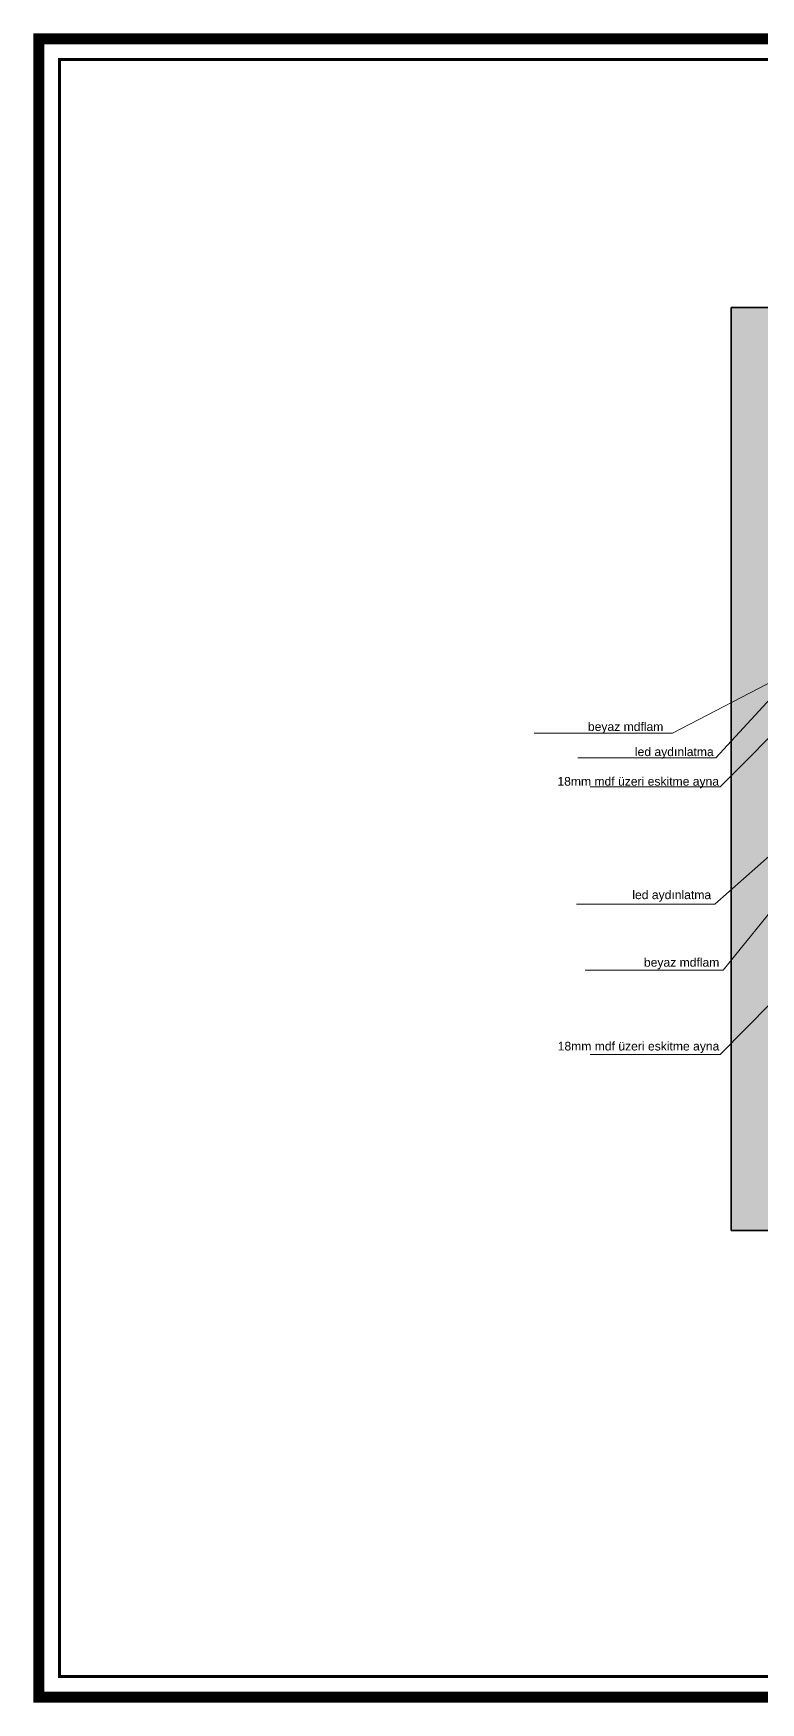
# Model space of a CAD drawing. Header units: millimetres. Extents: x 54215 to 67697, y 23496 to 56611.
# Drawn here: x 56207 to 56710, y 37144 to 38299 of the extents above; entities that cross this region are included whole.
import ezdxf

# ---------------------------------------------------------------- set-up
doc = ezdxf.new("R2010")
doc.units = ezdxf.units.MM
doc.layers.add('0 rölöve', color=7, linetype='Continuous', true_color=0xf1380e)
for name, color, linetype, lineweight in [('no3_duvar kaplama', 8, 'Continuous', 0), ('no3_duvar mevcut', 4, 'Continuous', 35), ('no3_lejand', 255, 'Continuous', 13), ('no3_yazı duvar', 152, 'Continuous', 0)]:
    doc.layers.add(name, color=color, linetype=linetype, lineweight=lineweight)
doc.styles.get("Standard").update_dxf_attribs({"font": 'arial.ttf'})

msp = doc.modelspace()

# ---------------------------------------------------------------- hatches: boundary and pattern name
at = {"layer": 'no3_duvar kaplama'}
h = msp.add_hatch(dxfattribs=at)
h.set_pattern_fill('JIS_STN_2.5', color=256, scale=3)
h.set_pattern_definition([(45, (43689.048, 18355.919), (-5.3033009, 5.3033009), []), (45, (43694.343, 18355.919), (-5.3033009, 5.3033009), [3.6, -1.5])])
h.paths.add_polyline_path([(57544.415, 38109.552), (56689.415, 38109.552), (56689.415, 37470.47), (56724.415, 37470.47), (56724.415, 38025.47), (56763.915, 38025.47), (56763.915, 38065.47), (56868.915, 38065.47), (56868.915, 38025.47), (56884.915, 38025.47), (56884.915, 38065.47), (56989.915, 38065.47), (56989.915, 38025.47), (57005.915, 38025.47), (57005.915, 38064.052), (57110.915, 38064.052), (57110.915, 38025.517), (57126.915, 38025.517), (57126.915, 38064.052), (57231.915, 38064.052), (57231.915, 38025.517), (57247.968, 38025.517), (57247.968, 38064.052), (57352.915, 38064.052), (57352.915, 38025.517), (57368.968, 38025.517), (57368.968, 38064.052), (57473.915, 38064.052), (57473.915, 38025.517), (57507.915, 38025.517), (57507.915, 37470.47), (57544.415, 37470.47)])

# ---------------------------------------------------------------- linework, layer by layer
at = {"color": 252, "const_width": 2.031}
msp.add_lwpolyline([(58449.655, 37776.191, -0.41421356), (58440.109, 37766.645), (58079.769, 37766.645, 0.41421356), (58055.905, 37742.782), (58055.905, 37510.83, 0.41421356), (58079.769, 37486.967), (58440.109, 37486.967, -0.41421356), (58449.655, 37477.421), (58449.655, 37161.776), (56224.979, 37161.776), (56224.979, 38281.14), (58449.655, 38281.14), (58449.655, 37776.191)], format="xyb", dxfattribs=at)
at = {"layer": '0 rölöve'}
msp.add_line((56689.415, 38025.47), (56689.415, 37478.97), dxfattribs=at)
at = {"layer": 'no3_duvar mevcut'}
for p, q in [((56689.415, 38109.552), (56689.415, 37470.47)), ((56689.415, 38109.552), (57544.415, 38109.552)), ((56689.415, 37470.47), (57544.415, 37470.47))]:
    msp.add_line(p, q, dxfattribs=at)
at = {"layer": 'no3_lejand', "color": 1, "const_width": 7.466}
msp.add_lwpolyline([(58463.973, 37147.458), (56210.661, 37147.458), (56210.661, 38295.458), (58463.973, 38295.458), (58463.973, 37776.191, -0.41421356), (58440.109, 37752.327), (58079.769, 37752.327, 0.41421356), (58070.223, 37742.782), (58070.223, 37510.83, 0.41421356), (58079.769, 37501.285), (58440.109, 37501.285, -0.41421356), (58463.973, 37477.421), (58463.973, 37147.458)], format="xyb", dxfattribs=at)
at = {"layer": 'no3_yazı duvar'}
for points in [[(56726.07, 37854.969), (56648.804, 37814.702), (56553.218, 37814.702)], [(56727.793, 37850.859), (56678.933, 37797.764), (56583.347, 37797.764)], [(56734.915, 37830.949), (56681.809, 37777.596), (56592.039, 37777.596)], [(56727.793, 37740.242), (56678.16, 37696.452), (56582.574, 37696.452)], [(56726.215, 37702.793), (56683.979, 37650.64), (56588.393, 37650.64)], [(56734.363, 37645.681), (56681.809, 37592.328), (56592.039, 37592.328)]]:
    msp.add_lwpolyline(points, dxfattribs=at)

# ---------------------------------------------------------------- texts
at = {"layer": 'no3_yazı duvar', "char_height": 6, "width": 108.02303, "attachment_point": 3}
for s, insert in [('beyaz mdflam', (56642.558, 37822.31)), ('led aydınlatma', (56677.386, 37804.922)), ('18mm mdf üzeri eskitme ayna', (56681.078, 37784.459)), ('led aydınlatma', (56675.605, 37705.9)), ('beyaz mdflam', (56681.287, 37659.15)), ('18mm mdf üzeri eskitme ayna', (56681.291, 37601.143))]:
    msp.add_mtext(s, dxfattribs=dict(at, insert=insert))

doc.saveas('drawing.dxf')
